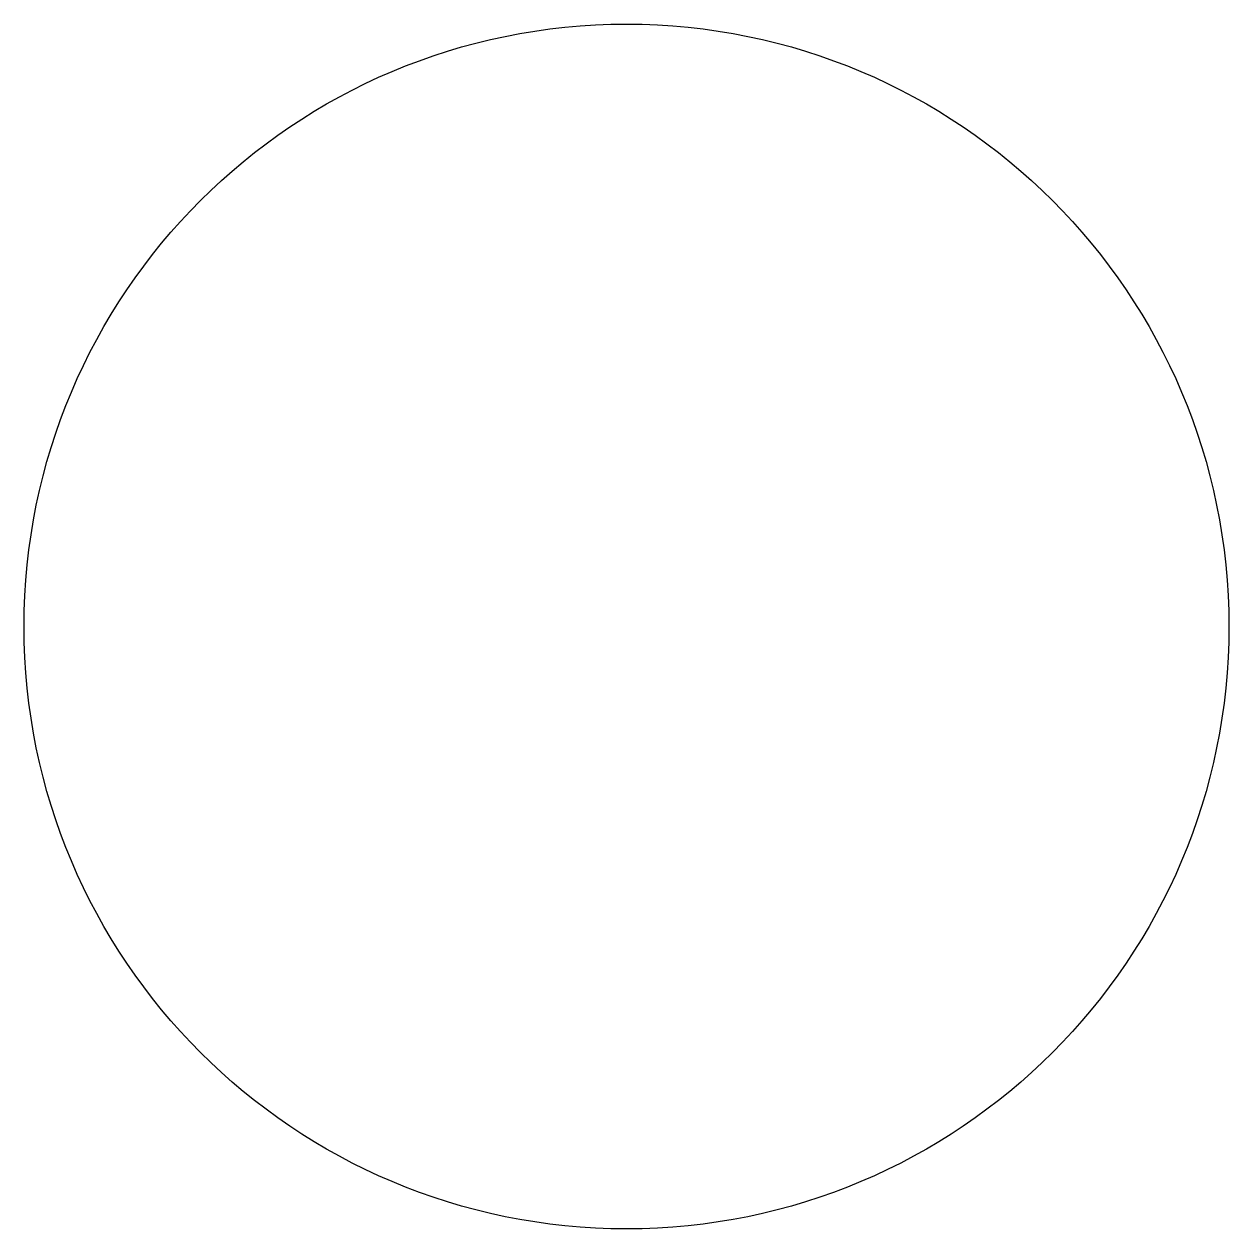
# Model space of a CAD drawing. Header units: millimetres. Extents: x 6925 to 10195, y 4110 to 7380.
import ezdxf

# ---------------------------------------------------------------- set-up
doc = ezdxf.new("R2010")
doc.units = ezdxf.units.MM
doc.header["$LTSCALE"] = 12.5

msp = doc.modelspace()

# ---------------------------------------------------------------- linework, layer by layer
msp.add_circle((8559.9, 5745.2), 1635.1)

doc.saveas('drawing.dxf')
